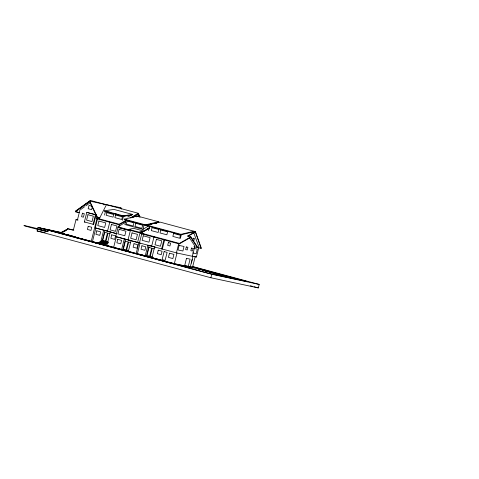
<?xml version="1.0" encoding="UTF-8"?>
<svg xmlns="http://www.w3.org/2000/svg" width="479" height="479" viewBox="0 0 479 479"><rect width="100%" height="100%" fill="white"/><g stroke="black" fill="none" stroke-linecap="round" stroke-linejoin="round"><path stroke-width="0.72" d="M192.037 266.342L259.193 284.424L258.319 287.909L210.88 277.754L37.117 230.974L37.991 227.489L61.941 232.614M63.366 232.07L62.12 231.8L61.917 232.59L61.067 232.363L60.863 233.147L69.742 235.333L66 234.53M64.42 231.501L63.174 231.231L62.977 232.034L62.12 231.8M65.479 230.926L64.234 230.662L64.03 231.465L63.174 231.231M66.539 230.357L65.288 230.088L65.09 230.89L64.234 230.662M67.623 229.681L66.371 229.417L66.144 230.321L65.288 230.088M73.862 230.058L67.467 228.693L67.228 229.645L66.371 229.417M77.275 210.293L75.496 211.562L79.538 212.652L75.472 211.784L75.628 211.041L90.417 200.438L105.32 204.449L103.895 204.874M78.077 219.999L75.993 219.651L73.329 230.267L67.467 228.693M79.915 210.089L77.418 220.035L75.993 219.651M93.674 224.412L84.382 221.939L86.783 212.383L96.075 214.849L93.674 224.412L93.076 224.28L95.477 214.724L96.075 214.849M99.734 218.173L97.201 217.634L89.621 201.641L89.753 201.114L120.894 207.778L121.522 209.113M90.292 200.958L90.417 200.438M92.267 206.994L91.603 209.64L88.178 208.718L89.01 205.407L92.435 206.329M97.219 217.586L96.225 218.604L119.139 224.771L126.127 220.747M47.391 229.501L91.255 241.332L96.902 218.837M97.087 218.107L97.333 217.107L89.753 201.114L75.604 211.257M116.373 233.632L95.255 227.914L97.656 218.364M91.255 241.332L92.453 241.59L95.854 228.04L110.152 231.824M104.476 210.772L104.344 211.299L123.031 216.328L131.48 215.125L132.647 214.454L113.954 209.419L104.476 210.772L123.163 215.807L132.647 214.454M104.542 215.077L105.506 211.251M100.123 241.685L107.332 243.595L105.877 243.943L105.063 245.08L98.5 243.314L99.315 242.176L100.77 241.829M100.656 242.278L103.703 230.154M101.53 241.326L108.092 243.098L100.931 241.2L101.53 241.326L101.686 240.703L108.194 242.422M101.973 242.081L104.901 230.411M109.751 222.256L107.494 231.243L108.098 231.369M106.865 245.47L110.266 231.92L116.924 233.716M120.762 208.305L120.894 207.778M130.18 230.722L117.924 227.423L118.05 226.902L125.797 221.987M136.192 253.433L138.856 242.811L131.012 240.697L128.342 251.319L136.192 253.433L137.395 253.69L140.06 243.069L115.72 236.614L118.044 227.345L130.306 230.644M119.139 224.771L119.271 224.25L126.258 220.226M113.649 247.362L116.319 236.74L125.51 239.153L122.84 249.769L102.159 244.134M118.798 226.866L119.487 224.142M123.031 216.328L123.163 215.807M122.42 220.31L123.492 216.035L125.66 215.778M136.281 216.879L137.503 216.101L124.324 219.16L124.193 219.681L145.293 225.364L158.513 222.4M126.139 219.46L124.863 224.537L142.952 229.411L148.574 225.837M121.642 249.511L124.306 238.895M128.635 229.908L128.767 229.381L133.551 228.321L143.868 231.1L142.706 231.854L138.952 232.686L128.635 229.908L129.875 229.633M130.402 230.399L128.001 239.961L128.701 240.111M135.659 216.167L135.791 215.64L158.603 221.783L158.998 222.603M138.952 232.686L139.084 232.153L143.868 231.1M137.557 242.536L140.131 232.291L142.479 231.776L141.299 232.519M141.892 233.261L139.461 242.937L177.008 253.014L174.344 263.636L137.395 253.69M142.952 229.411L144.047 225.058M145.293 225.364L145.424 224.843L158.603 221.783M193.965 231.788L180.787 234.848L146.622 225.645L146.754 225.124L159.926 222.07L195.336 231.602L201.246 247.918L201.114 248.445L198.234 247.667M148.52 230.662L149.544 226.579M145.239 255.798L147.909 245.182L155.142 247.062M146.442 256.055L149.107 245.44M154.088 236.536L151.645 246.26L152.346 246.41M154.609 246.984L151.945 257.606L153.142 257.864M164.075 239.225L161.633 248.948L162.333 249.098L164.764 239.422M180.787 234.848L180.918 234.321L194.091 231.267L192.66 232.093M178.667 243.901L176.41 252.888L192.923 256.421L190.253 267.043L167.135 262.097L155.962 259.085L163.171 260.63M180.367 238.47L181.397 234.393M144.083 234.129L140.461 233.495L179.266 243.937L179.397 243.416L190.816 236.842L197.629 247.176L197.498 247.697L193.935 246.739M179.266 243.937L190.684 237.368L190.816 236.842L187.69 236.003L195.336 231.602L201.114 248.445M192.324 256.295L194.893 246.056L189.636 238.093M191.372 263.091L192.289 259.432M187.792 266.342L192.522 267.354L195.187 256.732M192.486 256.157L196.402 256.995L198.911 247.002L193.594 232.321M210.88 277.754L211.754 274.269L259.193 284.424M99.165 218.053L99.866 217.652L106.44 204.689L138.335 213.275L140.018 217.358M80.233 208.173L82.598 206.473M84.963 204.778L87.334 203.078M75.472 211.784L89.621 201.641M80.496 209.67L84.597 206.736M85.765 205.892L89.86 202.958M133.294 217.227L135.791 215.64M149.825 225.046L152.328 223.459M179.397 243.416L140.862 233.039L149.64 227.471M155.909 223.495L157.375 222.561M149.532 227.98L144.676 230.95M127.701 216.939L131.48 215.125M130.072 218.029L138.335 213.275L139.323 216.52M131.21 217.819L138.203 213.796L137.689 213.658L139.096 217.059M140.862 233.039L149.568 228.034M195.204 232.123L187.9 236.327L187.69 236.003M146.622 225.645L148.053 225.316M127.007 215.586L129.031 215.299M123.636 216.065L123.923 216.155M97.333 217.107L99.866 217.652M84.382 221.939L84.981 222.07M193.779 248.385L197.312 249.14L196.174 253.672L192.672 252.924M95.255 227.914L95.854 228.04M115.72 236.614L116.319 236.74M54.762 231.303L61.084 232.65M45.182 229.369L53.594 231.165M69.138 235.381L73.257 236.261M70.138 235.644L75.161 236.818L73.443 236.357M36.398 228.705L35.703 228.555L46.283 231.363M78.269 237.835L43.655 228.699M82.651 239.015L76.646 237.728L96.225 242.805M96.195 242.596L80.244 238.5M98.548 243.23L94.944 242.458L108.062 245.727M98.5 243.314L101.5 243.961M100.362 243.919L95.477 242.799L96.758 243.146M102.931 244.607L99.327 243.835L120.031 249.08M37.117 230.974L45.146 232.692M122.905 249.984L118.301 248.948L119.301 249.218M125.612 250.715L122.007 249.942L143.916 255.445M145.4 255.984L140.7 254.978L146.544 256.289M149.4 257.061L144.694 256.049L160.178 259.822M152.903 257.864L141.407 254.906M204.802 270.12L246.948 281.496L240.171 280.089L198.294 268.815L206.401 270.545L192.606 266.731M167.309 262.306L184.816 266.055L181.679 265.204M207.425 271.27L185.864 266.102M108.392 211.969L110.553 212.55M115.583 213.909L117.738 214.49M124.324 219.16L145.424 224.843M146.754 225.124L180.918 234.321M86.783 212.383L95.477 214.724M96.357 218.083L119.271 224.25M128.767 229.381L139.084 232.153M118.05 226.902L130.881 230.357M110.05 233.716L108.02 233.165L106.009 241.182L108.038 241.727M195.031 256.624L196.402 256.995M126.181 239.332L130.875 240.596M130.701 242.572L128.671 242.027L126.66 250.038L128.689 250.583M154.304 248.858L152.268 248.314L150.256 256.325L152.292 256.876M101.686 240.703L108.248 242.47M99.315 242.176L106.524 244.08M189.774 266.617L192.522 267.354M204.012 270.539L236.764 279.359L208.844 273.383L169.183 262.708M202.653 270.252L233.309 278.622M187.744 266.366L190.253 267.043M98.656 242.697L105.715 244.571M50.702 230.207L60.761 232.914M61.45 233.099L64.204 233.842M92.453 241.59L100.303 243.703M122.84 249.769L129.546 251.577L117.624 248.565M156.573 259.049L159.567 259.858M39.919 227.902L168.303 262.516M37.991 227.489L211.754 274.269M250.391 285.771L252.553 286.358M253.996 286.741L258.319 287.909M190.684 237.368L197.498 247.697M82.448 213.215L81.574 216.694L83.424 217.197L84.304 213.712L82.448 213.215M87.938 214.724L86.585 220.124L92.004 221.585L93.363 216.185L87.938 214.724M88.196 226.31L87.406 229.441L90.974 230.405L91.758 227.268L88.196 226.31M98.919 221.07L97.782 225.597L104.626 227.441L105.763 222.909L98.919 221.07M96.794 230.83L95.92 234.315L99.77 235.351L100.644 231.866L96.794 230.83M106.841 212.676L106.182 215.287L113.032 217.131L113.685 214.52L106.841 212.676M104.739 232.285L102.728 240.296L105.434 241.027L107.446 233.016L104.739 232.285M111.469 224.483L110.116 229.878L115.535 231.339L116.888 225.938L111.469 224.483M115.541 215.017L114.888 217.634L121.732 219.478L122.39 216.861L115.541 215.017M111.739 234.854L110.865 238.338L114.715 239.374L115.589 235.89L111.739 234.854M119.085 229.357L117.948 233.89L124.797 235.734L125.935 231.201L119.085 229.357M117.75 239.332L116.876 242.817L120.726 243.853L121.6 240.368L117.75 239.332M127.109 220.999L126.318 224.136L133.168 225.98L133.952 222.843L127.109 220.999M125.39 241.141L123.378 249.158L126.085 249.882L128.103 241.871L125.39 241.141M132.054 232.89L130.695 238.291L136.114 239.751L137.473 234.351L132.054 232.89M135.808 223.34L135.018 226.477L141.868 228.321L142.658 225.184L135.808 223.34M134.012 243.709L133.138 247.194L136.988 248.236L137.862 244.751L134.012 243.709M143.257 235.8L142.119 240.332L148.969 242.176L150.107 237.644L143.257 235.8M141.916 245.775L141.042 249.26L144.898 250.295L145.772 246.811L141.916 245.775M152.059 227.657L151.316 230.621L158.166 232.465L158.908 229.501L152.059 227.657M148.987 247.427L146.975 255.445L149.688 256.175L151.699 248.158L148.987 247.427M156.364 239.368L155.01 244.769L160.429 246.23L161.782 240.829L156.364 239.368M160.764 229.998L160.016 232.962L166.866 234.806L167.608 231.842L160.764 229.998M158.238 250.17L157.363 253.654L161.213 254.69L162.094 251.206L158.238 250.17M164.123 251.571L162.106 259.582L165.105 260.39L167.117 252.379L164.123 251.571M168.363 242.56L167.662 245.35L169.943 245.961L170.644 243.176L168.363 242.56M173.602 233.459L172.859 236.416L179.709 238.261L180.451 235.303L173.602 233.459M169.494 253.199L168.44 257.379L172.865 258.57L173.913 254.391L169.494 253.199M179.128 245.428L177.99 249.954L182.894 251.002L184.032 246.475L179.128 245.428M186.295 246.96L185.636 249.571L187.235 249.912L187.894 247.302L186.295 246.96M186.499 258.361L184.708 265.504L188.307 266.276L190.103 259.133L186.499 258.361M193.241 238.195L192.714 240.29L193.917 240.542L194.438 238.452L193.241 238.195M191.498 248.074L190.84 250.685L192.444 251.026L193.097 248.415L191.498 248.074M46.786 231.471L44.972 231.082A12.49 0.305 14.1 0 1 24.854 225.938A12.49 0.305 14.1 0 1 36.59 228.447A12.49 0.305 14.1 0 1 46.786 231.471"/></g></svg>
